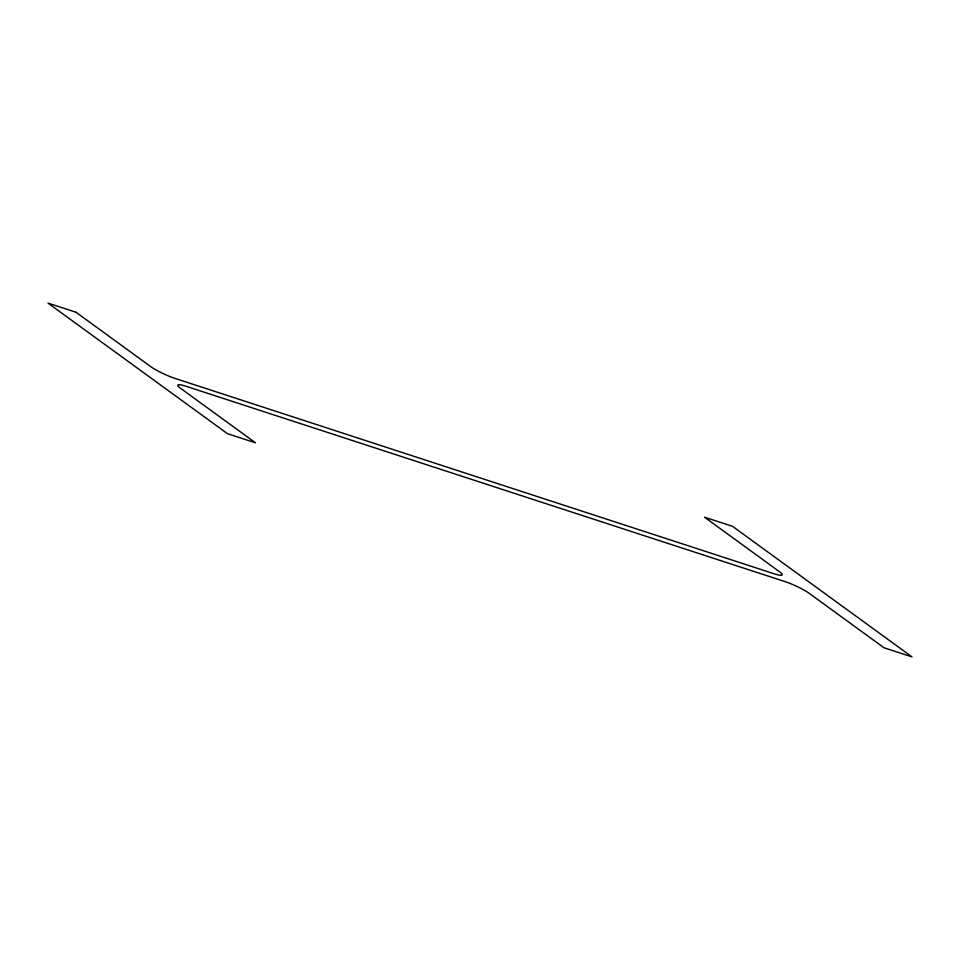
<?xml version="1.0" encoding="UTF-8"?>
<svg xmlns="http://www.w3.org/2000/svg" width="960" height="960" viewBox="0 0 960 960"><rect width="100%" height="100%" fill="white"/><g stroke="black" fill="none" stroke-linecap="round" stroke-linejoin="round"><path stroke-width="1.44" d="M75.972 312.228L48 303.108L227.496 433.692L255.48 442.812L180.504 388.272A19.356 2.928 24.4 0 1 185.964 386.256L784.668 581.484A19.356 2.928 24.4 0 1 809.052 593.232L884.028 647.772L912 656.892L732.504 526.308L704.52 517.188L779.496 571.728A19.356 2.928 24.4 0 1 774.036 573.744L175.332 378.516A19.356 2.928 24.4 0 1 150.948 366.768L75.972 312.228"/></g></svg>
